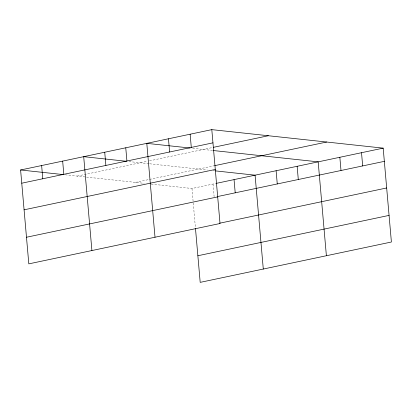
<?xml version="1.0" encoding="UTF-8"?>
<svg xmlns="http://www.w3.org/2000/svg" width="412" height="412" viewBox="0 0 412 412"><rect width="100%" height="100%" fill="white"/><g stroke="black" fill="none" stroke-linecap="round" stroke-linejoin="round"><path stroke-width="0.31" stroke-dasharray="2.06 1.54" d="M77.157 176.089L147.058 161.339M149.53 160.819L212.638 147.501M135.424 182.382L213.988 165.804M151.137 184.076L191.982 188.49L215.491 183.525M192.667 148.305L212.752 150.473M128.941 161.555L149.026 163.724M149.654 163.791L207.324 170.017M212.978 170.625L214.863 170.831M65.214 174.801L85.928 177.036M86.556 177.103L144.226 183.33M213.014 184.051L214.116 196.632M191.982 188.49L193.084 201.071M193.249 202.967L195.468 228.32"/><path stroke-width="0.62" d="M211.804 129.636L220.018 223.51L28.814 263.865L20.6 169.986L211.804 129.636L383.186 148.135L391.4 242.014L200.196 282.364L195.468 228.32M21.754 183.201L212.963 142.846M213.256 147.367L268.361 135.739M214.606 165.67L326.628 142.032M24.087 209.816L215.291 169.466M216.109 183.397L383.186 148.135M217.263 196.612L384.344 161.35M26.486 237.245L217.69 196.895M219.591 223.227L386.672 187.97M197.868 255.744L389.072 215.394M190.153 148.037L146.796 143.355L155.01 237.23M213.375 150.54L318.177 161.854L326.392 255.734M126.427 161.283L83.698 156.668L91.912 250.548M215.491 170.898L255.08 175.172L263.294 269.051M20.6 169.986L63.33 174.6M361.515 152.708L362.673 165.923M339.849 157.281L341.002 170.496M297.145 166.293L298.298 179.508M276.112 170.733L277.266 183.948M234.047 179.611L235.206 192.821M190.133 134.209L191.292 147.419M168.467 138.782L169.62 151.992M125.763 147.795L126.917 161.004M104.73 152.229L105.884 165.444M62.665 161.107L63.819 174.322M41.633 165.547L42.786 178.762"/></g></svg>
